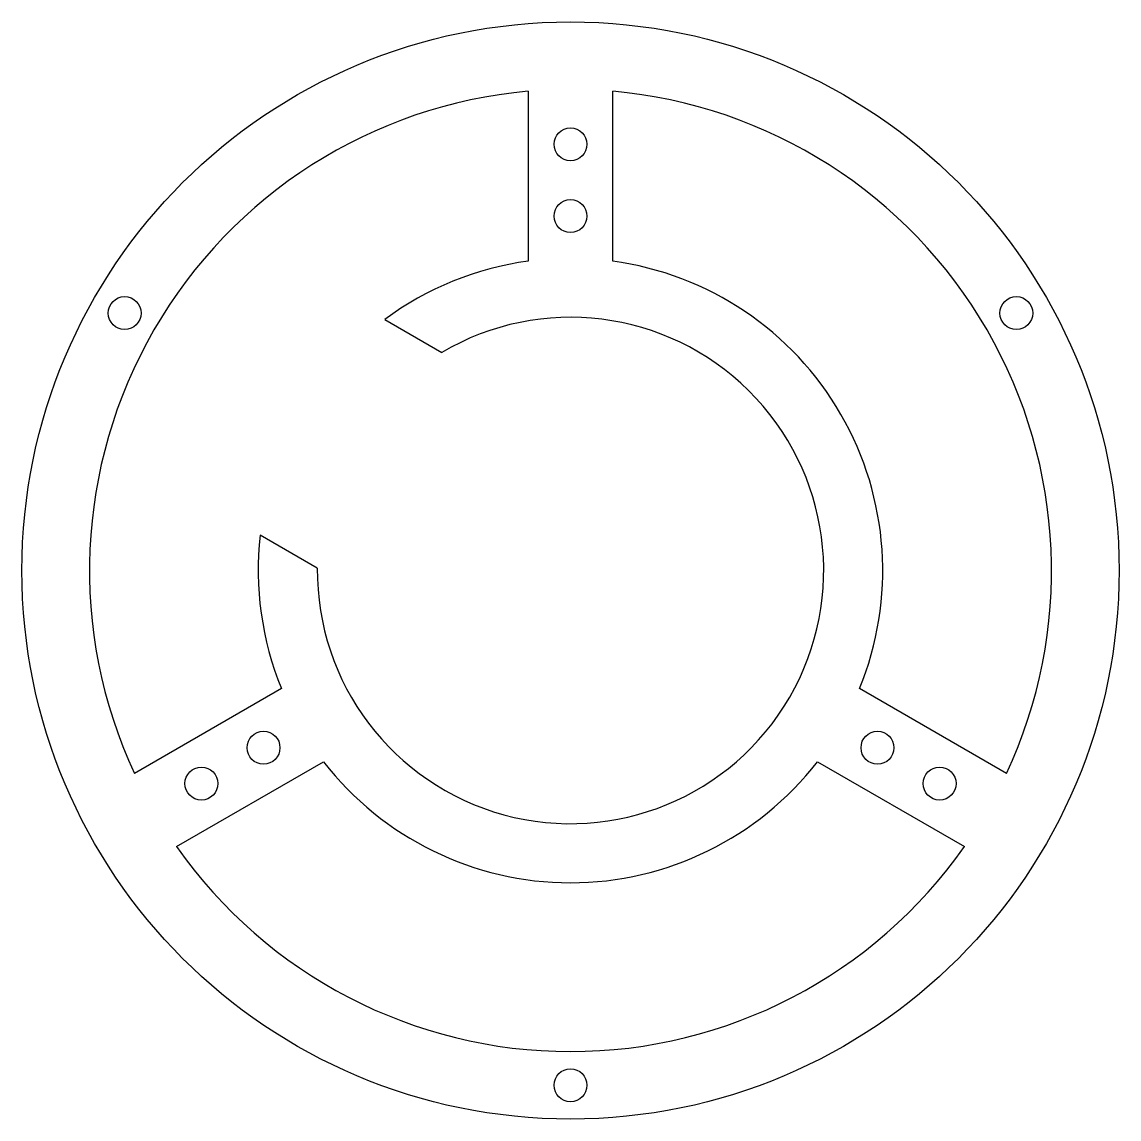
# Model space of a CAD drawing. Header units: millimetres. Extents: x -130 to 130, y -130 to 130.
import ezdxf

# ---------------------------------------------------------------- set-up
doc = ezdxf.new("R2010")
doc.units = ezdxf.units.MM
doc.layers.add('frame2_outline', color=7, linetype='Continuous')

msp = doc.modelspace()

# ---------------------------------------------------------------- linework, layer by layer
at = {"layer": 'frame2_outline'}
for p, q in [((-10, 113.56), (-10, 73.32)), ((10, 73.32), (10, 113.56)), ((-44.02, 59.48), (-30.5, 51.67)), ((-60, 0.58), (-73.52, 8.39)), ((-68.5, -28), (-103.35, -48.12)), ((103.35, -48.12), (68.5, -28)), ((-93.35, -65.44), (-58.5, -45.32)), ((58.5, -45.32), (93.35, -65.44))]:
    msp.add_line(p, q, dxfattribs=at)
for centre, radius in [((0, 0), 130), ((0, 101), 3.9), ((0, 84), 3.9), ((-105.66, 61), 3.9), ((105.66, 61), 3.9), ((-72.75, -42), 3.9), ((72.75, -42), 3.9), ((-87.47, -50.5), 3.9), ((87.47, -50.5), 3.9), ((0, -122), 3.9)]:
    msp.add_circle(centre, radius, dxfattribs=at)
for radius, start, end in [(114, -264.9676, -155.0324), (114, -24.9676, 84.9676), (74, 97.7664, 126.5063), (74, 337.7664, 442.2336), (60, -180.5498, 120.5498), (74, 173.4937, 202.2336), (74, 217.7664, 322.2336), (114, -144.9676, -35.0324)]:
    msp.add_arc((0, 0), radius, start, end, dxfattribs=at)

doc.saveas('drawing.dxf')
